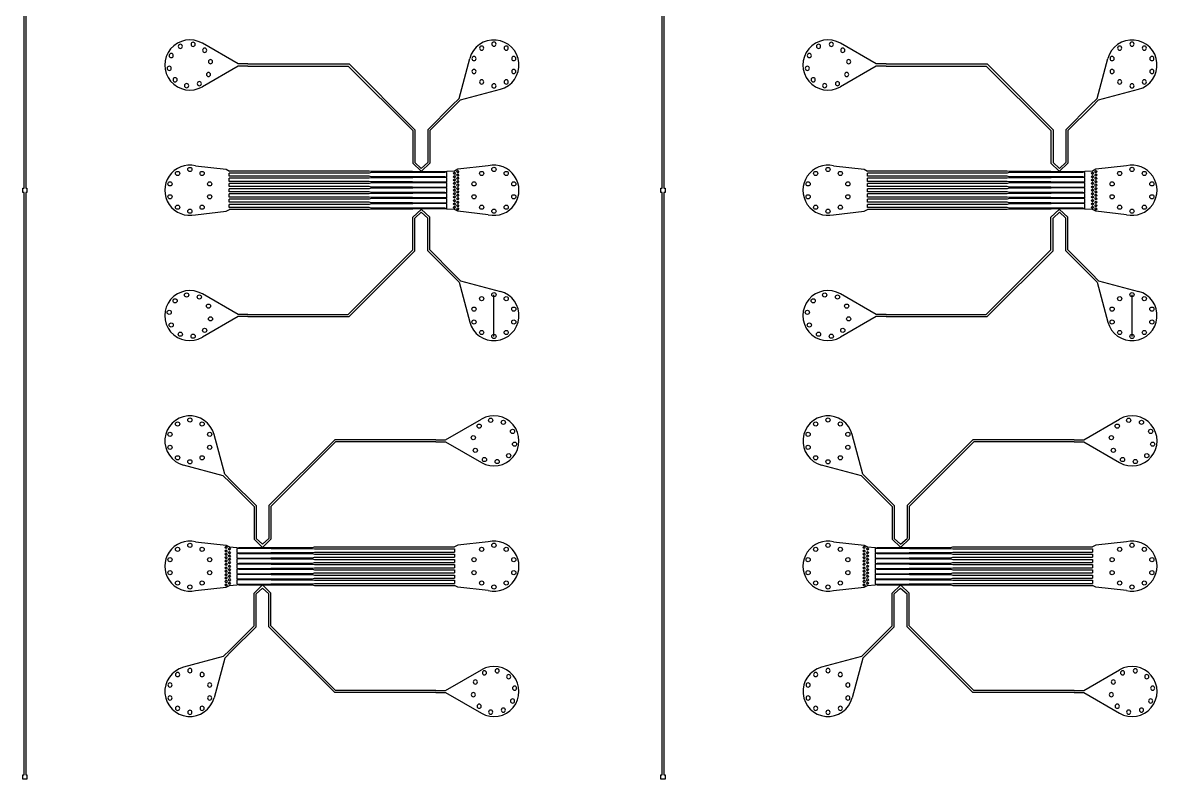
# Model space of a CAD drawing. Header units: inches. Extents: x -22921 to 23021, y -14100 to 14100.
# Drawn here: x -22921 to 4410, y -14100 to 4010 of the extents above; entities that cross this region are included whole.
import ezdxf

# ---------------------------------------------------------------- set-up
doc = ezdxf.new("R2010")
doc.units = ezdxf.units.IN
doc.header["$MEASUREMENT"] = 0

# ---------------------------------------------------------------- blocks, each defined once
blk = doc.blocks.new('*U139')
blk.add_circle((0, 0), 50)
blk = doc.blocks.new('*U140')
at = {"color": 0, "linetype": 'ByBlock', "lineweight": -2, "transparency": 16777216}
for p, rotation in [((-293, 8406), 35.99999999999999), ((295, 8406), 324), ((-475, 8156), 72), ((477, 8156), 288), ((-475, 7846), 108), ((-293, 7596), 144), ((295, 7596), 216), ((477, 7846), 252.0000000000001), ((1, 7501), 180)]:
    blk.add_blockref('*U139', p, dxfattribs=dict(at, rotation=rotation))
blk.add_blockref('*U139', (1, 8501), dxfattribs=at)
blk = doc.blocks.new('*U141')
blk.add_circle((0, 0), 50)
blk = doc.blocks.new('*U142')
at = {"color": 0, "linetype": 'ByBlock', "lineweight": -2, "transparency": 16777216}
for p, rotation in [((-293, 8406), 35.99999999999999), ((295, 8406), 324), ((-475, 8156), 72), ((477, 8156), 288), ((-475, 7846), 108), ((-293, 7596), 144), ((295, 7596), 216), ((477, 7846), 252.0000000000001), ((1, 7501), 180)]:
    blk.add_blockref('*U141', p, dxfattribs=dict(at, rotation=rotation))
blk.add_blockref('*U141', (1, 8501), dxfattribs=at)
blk = doc.blocks.new('*U143')
blk.add_circle((0, 0), 50)
blk = doc.blocks.new('*U144')
at = {"color": 0, "linetype": 'ByBlock', "lineweight": -2, "transparency": 16777216}
for p, rotation in [((-293, -32), 35.99999999999999), ((295, -32), 324), ((-475, -282), 72), ((477, -282), 288), ((-475, -591), 108), ((477, -591), 252), ((-293, -841), 144), ((295, -841), 216), ((1, -937), 180)]:
    blk.add_blockref('*U143', p, dxfattribs=dict(at, rotation=rotation))
blk.add_blockref('*U143', (1, 63), dxfattribs=at)
blk = doc.blocks.new('*U145')
blk.add_circle((0, 0), 50)
blk = doc.blocks.new('*U146')
at = {"color": 0, "linetype": 'ByBlock', "lineweight": -2, "transparency": 16777216}
for p, rotation in [((-293, -32), 35.99999999999999), ((295, -32), 324), ((-475, -282), 72), ((477, -282), 288), ((-475, -591), 108), ((477, -591), 252), ((-293, -841), 144), ((295, -841), 216), ((1, -937), 180)]:
    blk.add_blockref('*U145', p, dxfattribs=dict(at, rotation=rotation))
blk.add_blockref('*U145', (1, 63), dxfattribs=at)
blk = doc.blocks.new('*U149')
blk.add_circle((0, 0), 50)
blk = doc.blocks.new('*U150')
at = {"color": 0, "linetype": 'ByBlock', "lineweight": -2, "transparency": 16777216}
for p, rotation in [((-293, 8406), 35.99999999999999), ((295, 8406), 324), ((-475, 8156), 72), ((477, 8156), 288), ((-475, 7846), 108), ((-293, 7596), 144), ((295, 7596), 216), ((477, 7846), 252.0000000000001), ((1, 7501), 180)]:
    blk.add_blockref('*U149', p, dxfattribs=dict(at, rotation=rotation))
blk.add_blockref('*U149', (1, 8501), dxfattribs=at)
blk = doc.blocks.new('*U147')
blk.add_circle((0, 0), 50)
blk = doc.blocks.new('*U148')
at = {"color": 0, "linetype": 'ByBlock', "lineweight": -2, "transparency": 16777216}
for p, rotation in [((-293, 8406), 35.99999999999999), ((295, 8406), 324), ((-475, 8156), 72), ((477, 8156), 288), ((-475, 7846), 108), ((-293, 7596), 144), ((295, 7596), 216), ((477, 7846), 252.0000000000001), ((1, 7501), 180)]:
    blk.add_blockref('*U147', p, dxfattribs=dict(at, rotation=rotation))
blk.add_blockref('*U147', (1, 8501), dxfattribs=at)
blk = doc.blocks.new('*U159')
blk.add_circle((0, 0), 50)
blk = doc.blocks.new('*U160')
at = {"color": 0, "linetype": 'ByBlock', "lineweight": -2, "transparency": 16777216}
for p, rotation in [((-293, 8406), 35.99999999999999), ((295, 8406), 324), ((-475, 8156), 72), ((477, 8156), 288), ((-475, 7846), 108), ((-293, 7596), 144), ((295, 7596), 216), ((477, 7846), 252.0000000000001), ((1, 7501), 180)]:
    blk.add_blockref('*U159', p, dxfattribs=dict(at, rotation=rotation))
blk.add_blockref('*U159', (1, 8501), dxfattribs=at)
blk = doc.blocks.new('*U161')
blk.add_circle((0, 0), 50)
blk = doc.blocks.new('*U162')
at = {"color": 0, "linetype": 'ByBlock', "lineweight": -2, "transparency": 16777216}
for p, rotation in [((-293, 8406), 35.99999999999999), ((295, 8406), 324), ((-475, 8156), 72), ((477, 8156), 288), ((-475, 7846), 108), ((-293, 7596), 144), ((295, 7596), 216), ((477, 7846), 252.0000000000001), ((1, 7501), 180)]:
    blk.add_blockref('*U161', p, dxfattribs=dict(at, rotation=rotation))
blk.add_blockref('*U161', (1, 8501), dxfattribs=at)
blk = doc.blocks.new('*U151')
blk.add_circle((0, 0), 50)
blk = doc.blocks.new('*U152')
at = {"color": 0, "linetype": 'ByBlock', "lineweight": -2, "transparency": 16777216}
for p, rotation in [((-293, -32), 35.99999999999999), ((295, -32), 324), ((-475, -282), 72), ((477, -282), 288), ((-475, -591), 108), ((477, -591), 252), ((-293, -841), 144), ((295, -841), 216), ((1, -937), 180)]:
    blk.add_blockref('*U151', p, dxfattribs=dict(at, rotation=rotation))
blk.add_blockref('*U151', (1, 63), dxfattribs=at)
blk = doc.blocks.new('*U153')
blk.add_circle((0, 0), 50)
blk = doc.blocks.new('*U154')
at = {"color": 0, "linetype": 'ByBlock', "lineweight": -2, "transparency": 16777216}
for p, rotation in [((-293, -32), 35.99999999999999), ((295, -32), 324), ((-475, -282), 72), ((477, -282), 288), ((-475, -591), 108), ((477, -591), 252), ((-293, -841), 144), ((295, -841), 216), ((1, -937), 180)]:
    blk.add_blockref('*U153', p, dxfattribs=dict(at, rotation=rotation))
blk.add_blockref('*U153', (1, 63), dxfattribs=at)
blk = doc.blocks.new('*U157')
blk.add_circle((0, 0), 50)
blk = doc.blocks.new('*U158')
at = {"color": 0, "linetype": 'ByBlock', "lineweight": -2, "transparency": 16777216}
for p, rotation in [((-293, 8406), 35.99999999999999), ((295, 8406), 324), ((-475, 8156), 72), ((477, 8156), 288), ((-475, 7846), 108), ((-293, 7596), 144), ((295, 7596), 216), ((477, 7846), 252.0000000000001), ((1, 7501), 180)]:
    blk.add_blockref('*U157', p, dxfattribs=dict(at, rotation=rotation))
blk.add_blockref('*U157', (1, 8501), dxfattribs=at)
blk = doc.blocks.new('*U155')
blk.add_circle((0, 0), 50)
blk = doc.blocks.new('*U156')
at = {"color": 0, "linetype": 'ByBlock', "lineweight": -2, "transparency": 16777216}
for p, rotation in [((-293, 8406), 35.99999999999999), ((295, 8406), 324), ((-475, 8156), 72), ((477, 8156), 288), ((-475, 7846), 108), ((-293, 7596), 144), ((295, 7596), 216), ((477, 7846), 252.0000000000001), ((1, 7501), 180)]:
    blk.add_blockref('*U155', p, dxfattribs=dict(at, rotation=rotation))
blk.add_blockref('*U155', (1, 8501), dxfattribs=at)
blk = doc.blocks.new('*U183')
blk.add_circle((0, 0), 50)
blk = doc.blocks.new('*U184')
at = {"color": 0, "linetype": 'ByBlock', "lineweight": -2, "transparency": 16777216}
for p, rotation in [((-293, 8406), 35.99999999999999), ((295, 8406), 324), ((-475, 8156), 72), ((477, 8156), 288), ((-475, 7846), 108), ((-293, 7596), 144), ((295, 7596), 216), ((477, 7846), 252.0000000000001), ((1, 7501), 180)]:
    blk.add_blockref('*U183', p, dxfattribs=dict(at, rotation=rotation))
blk.add_blockref('*U183', (1, 8501), dxfattribs=at)
blk = doc.blocks.new('*U185')
blk.add_circle((0, 0), 50)
blk = doc.blocks.new('*U186')
at = {"color": 0, "linetype": 'ByBlock', "lineweight": -2, "transparency": 16777216}
for p, rotation in [((-293, 8406), 35.99999999999999), ((295, 8406), 324), ((-475, 8156), 72), ((477, 8156), 288), ((-475, 7846), 108), ((-293, 7596), 144), ((295, 7596), 216), ((477, 7846), 252.0000000000001), ((1, 7501), 180)]:
    blk.add_blockref('*U185', p, dxfattribs=dict(at, rotation=rotation))
blk.add_blockref('*U185', (1, 8501), dxfattribs=at)
blk = doc.blocks.new('*U175')
blk.add_circle((0, 0), 50)
blk = doc.blocks.new('*U176')
at = {"color": 0, "linetype": 'ByBlock', "lineweight": -2, "transparency": 16777216}
for p, rotation in [((-293, -32), 35.99999999999999), ((295, -32), 324), ((-475, -282), 72), ((477, -282), 288), ((-475, -591), 108), ((477, -591), 252), ((-293, -841), 144), ((295, -841), 216), ((1, -937), 180)]:
    blk.add_blockref('*U175', p, dxfattribs=dict(at, rotation=rotation))
blk.add_blockref('*U175', (1, 63), dxfattribs=at)
blk = doc.blocks.new('*U177')
blk.add_circle((0, 0), 50)
blk = doc.blocks.new('*U178')
at = {"color": 0, "linetype": 'ByBlock', "lineweight": -2, "transparency": 16777216}
for p, rotation in [((-293, -32), 35.99999999999999), ((295, -32), 324), ((-475, -282), 72), ((477, -282), 288), ((-475, -591), 108), ((477, -591), 252), ((-293, -841), 144), ((295, -841), 216), ((1, -937), 180)]:
    blk.add_blockref('*U177', p, dxfattribs=dict(at, rotation=rotation))
blk.add_blockref('*U177', (1, 63), dxfattribs=at)
blk = doc.blocks.new('*U181')
blk.add_circle((0, 0), 50)
blk = doc.blocks.new('*U182')
at = {"color": 0, "linetype": 'ByBlock', "lineweight": -2, "transparency": 16777216}
for p, rotation in [((-293, 8406), 35.99999999999999), ((295, 8406), 324), ((-475, 8156), 72), ((477, 8156), 288), ((-475, 7846), 108), ((-293, 7596), 144), ((295, 7596), 216), ((477, 7846), 252.0000000000001), ((1, 7501), 180)]:
    blk.add_blockref('*U181', p, dxfattribs=dict(at, rotation=rotation))
blk.add_blockref('*U181', (1, 8501), dxfattribs=at)
blk = doc.blocks.new('*U179')
blk.add_circle((0, 0), 50)
blk = doc.blocks.new('*U180')
at = {"color": 0, "linetype": 'ByBlock', "lineweight": -2, "transparency": 16777216}
for p, rotation in [((-293, 8406), 35.99999999999999), ((295, 8406), 324), ((-475, 8156), 72), ((477, 8156), 288), ((-475, 7846), 108), ((-293, 7596), 144), ((295, 7596), 216), ((477, 7846), 252.0000000000001), ((1, 7501), 180)]:
    blk.add_blockref('*U179', p, dxfattribs=dict(at, rotation=rotation))
blk.add_blockref('*U179', (1, 8501), dxfattribs=at)
blk = doc.blocks.new('*U207')
blk.add_circle((0, 0), 50)
blk = doc.blocks.new('*U208')
at = {"color": 0, "linetype": 'ByBlock', "lineweight": -2, "transparency": 16777216}
for p, rotation in [((-293, 8406), 35.99999999999999), ((295, 8406), 324), ((-475, 8156), 72), ((477, 8156), 288), ((-475, 7846), 108), ((-293, 7596), 144), ((295, 7596), 216), ((477, 7846), 252.0000000000001), ((1, 7501), 180)]:
    blk.add_blockref('*U207', p, dxfattribs=dict(at, rotation=rotation))
blk.add_blockref('*U207', (1, 8501), dxfattribs=at)
blk = doc.blocks.new('*U209')
blk.add_circle((0, 0), 50)
blk = doc.blocks.new('*U210')
at = {"color": 0, "linetype": 'ByBlock', "lineweight": -2, "transparency": 16777216}
for p, rotation in [((-293, 8406), 35.99999999999999), ((295, 8406), 324), ((-475, 8156), 72), ((477, 8156), 288), ((-475, 7846), 108), ((-293, 7596), 144), ((295, 7596), 216), ((477, 7846), 252.0000000000001), ((1, 7501), 180)]:
    blk.add_blockref('*U209', p, dxfattribs=dict(at, rotation=rotation))
blk.add_blockref('*U209', (1, 8501), dxfattribs=at)
blk = doc.blocks.new('*U195')
blk.add_circle((0, 0), 50)
blk = doc.blocks.new('*U196')
at = {"color": 0, "linetype": 'ByBlock', "lineweight": -2, "transparency": 16777216}
for p, rotation in [((-293, -32), 35.99999999999999), ((295, -32), 324), ((-475, -282), 72), ((477, -282), 288), ((-475, -591), 108), ((477, -591), 252), ((-293, -841), 144), ((295, -841), 216), ((1, -937), 180)]:
    blk.add_blockref('*U195', p, dxfattribs=dict(at, rotation=rotation))
blk.add_blockref('*U195', (1, 63), dxfattribs=at)
blk = doc.blocks.new('*U197')
blk.add_circle((0, 0), 50)
blk = doc.blocks.new('*U198')
at = {"color": 0, "linetype": 'ByBlock', "lineweight": -2, "transparency": 16777216}
for p, rotation in [((-293, -32), 35.99999999999999), ((295, -32), 324), ((-475, -282), 72), ((477, -282), 288), ((-475, -591), 108), ((477, -591), 252), ((-293, -841), 144), ((295, -841), 216), ((1, -937), 180)]:
    blk.add_blockref('*U197', p, dxfattribs=dict(at, rotation=rotation))
blk.add_blockref('*U197', (1, 63), dxfattribs=at)
blk = doc.blocks.new('*U201')
blk.add_circle((0, 0), 50)
blk = doc.blocks.new('*U202')
at = {"color": 0, "linetype": 'ByBlock', "lineweight": -2, "transparency": 16777216}
for p, rotation in [((-293, 8406), 35.99999999999999), ((295, 8406), 324), ((-475, 8156), 72), ((477, 8156), 288), ((-475, 7846), 108), ((-293, 7596), 144), ((295, 7596), 216), ((477, 7846), 252.0000000000001), ((1, 7501), 180)]:
    blk.add_blockref('*U201', p, dxfattribs=dict(at, rotation=rotation))
blk.add_blockref('*U201', (1, 8501), dxfattribs=at)
blk = doc.blocks.new('*U199')
blk.add_circle((0, 0), 50)
blk = doc.blocks.new('*U200')
at = {"color": 0, "linetype": 'ByBlock', "lineweight": -2, "transparency": 16777216}
for p, rotation in [((-293, 8406), 35.99999999999999), ((295, 8406), 324), ((-475, 8156), 72), ((477, 8156), 288), ((-475, 7846), 108), ((-293, 7596), 144), ((295, 7596), 216), ((477, 7846), 252.0000000000001), ((1, 7501), 180)]:
    blk.add_blockref('*U199', p, dxfattribs=dict(at, rotation=rotation))
blk.add_blockref('*U199', (1, 8501), dxfattribs=at)

msp = doc.modelspace()

# ---------------------------------------------------------------- linework, layer by layer
for p, q in [((-17764, 3025), (-18621, 3520)), ((-2484, 3025), (-3340, 3520)), ((-17532, 3025), (-17764, 3025)), ((-17532, 3025), (-15108, 3025)), ((-15108, 3025), (-13533, 1449)), ((-12476, 2200), (-12220, 3155)), ((-2251, 3025), (-2484, 3025)), ((-2251, 3025), (172, 3025)), ((172, 3025), (1748, 1449)), ((2805, 2200), (3061, 3155)), ((-17764, 2975), (-18621, 2480)), ((-17532, 2975), (-17764, 2975)), ((-17532, 2975), (-15129, 2975)), ((-15129, 2975), (-13583, 1429)), ((-2484, 2975), (-3340, 2480)), ((-2251, 2975), (-2484, 2975)), ((-2251, 2975), (151, 2975)), ((151, 2975), (1698, 1429)), ((-12640, 2035), (-12476, 2200)), ((-12440, 2164), (-11485, 2420)), ((2640, 2035), (2805, 2200)), ((2840, 2164), (3796, 2420)), ((-12640, 2035), (-13226, 1449)), ((-12605, 2000), (-13176, 1429)), ((-12605, 2000), (-12440, 2164)), ((2640, 2035), (2054, 1449)), ((2676, 2000), (2104, 1429)), ((2676, 2000), (2840, 2164)), ((-13583, 1429), (-13583, 721)), ((-13533, 1449), (-13533, 691)), ((-13226, 1449), (-13226, 721)), ((-13176, 1429), (-13176, 691)), ((1698, 1429), (1698, 721)), ((1748, 1449), (1748, 691)), ((2054, 1449), (2054, 721)), ((2104, 1429), (2104, 691)), ((-18787, 585), (-18055, 502)), ((-13583, 721), (-13583, 646)), ((-13384, 457), (-13583, 646)), ((-13533, 691), (-13533, 666)), ((-13379, 523), (-13533, 666)), ((-13226, 666), (-13379, 523)), ((-13176, 646), (-13374, 457)), ((-13226, 721), (-13226, 666)), ((-13176, 721), (-13176, 646)), ((-11774, 585), (-12506, 502)), ((-3506, 585), (-2775, 502)), ((1698, 721), (1698, 646)), ((1896, 457), (1698, 646)), ((1748, 691), (1748, 666)), ((1901, 523), (1748, 666)), ((2054, 666), (1901, 523)), ((2104, 646), (1906, 457)), ((2054, 721), (2054, 666)), ((2104, 721), (2104, 646)), ((3506, 585), (2775, 502)), ((-18055, 502), (-17974, 461)), ((-14626, 462), (-17976, 462)), ((-14626, 412), (-17976, 412)), ((-17976, 337), (-17976, 412)), ((-14626, 337), (-17976, 337)), ((-14626, 287), (-17976, 287)), ((-17976, 212), (-17976, 287)), ((-14579, 450), (-14626, 462)), ((-14579, 425), (-14626, 412)), ((-14579, 325), (-14626, 337)), ((-14579, 300), (-14626, 287)), ((-13589, 450), (-14579, 450)), ((-13589, 425), (-14579, 425)), ((-13589, 325), (-14579, 325)), ((-13589, 300), (-14579, 300)), ((-13579, 445), (-13589, 450)), ((-13579, 430), (-13589, 425)), ((-13579, 320), (-13589, 325)), ((-13579, 305), (-13589, 300)), ((-13384, 445), (-13579, 445)), ((-12815, 430), (-13579, 430)), ((-12815, 320), (-13579, 320)), ((-12815, 305), (-13579, 305)), ((-13384, 457), (-13384, 445)), ((-13374, 457), (-13374, 445)), ((-12815, 445), (-13374, 445)), ((-12815, 442), (-12815, 445)), ((-12815, 442), (-12815, 445)), ((-12795, 442), (-12815, 442)), ((-12795, 432), (-12815, 432)), ((-12815, 432), (-12815, 430)), ((-12815, 432), (-12815, 430)), ((-12815, 317), (-12815, 320)), ((-12815, 317), (-12815, 320)), ((-12795, 317), (-12815, 317)), ((-12795, 307), (-12815, 307)), ((-12815, 307), (-12815, 305)), ((-12815, 307), (-12815, 305)), ((-12795, 442), (-12810, 442)), ((-12795, 432), (-12810, 432)), ((-12795, 317), (-12810, 317)), ((-12795, 307), (-12810, 307)), ((-12767, 450), (-12795, 442)), ((-12767, 425), (-12795, 432)), ((-12767, 325), (-12795, 317)), ((-12767, 300), (-12795, 307)), ((-12587, 461), (-12767, 450)), ((-12767, 325), (-12767, 425)), ((-12767, 200), (-12767, 300)), ((-12506, 502), (-12587, 461)), ((-2775, 502), (-2693, 461)), ((654, 462), (-2696, 462)), ((654, 412), (-2696, 412)), ((-2696, 337), (-2696, 412)), ((654, 337), (-2696, 337)), ((654, 287), (-2696, 287)), ((-2696, 212), (-2696, 287)), ((701, 450), (654, 462)), ((701, 425), (654, 412)), ((701, 325), (654, 337)), ((701, 300), (654, 287)), ((1692, 450), (701, 450)), ((1692, 425), (701, 425)), ((1692, 325), (701, 325)), ((1692, 300), (701, 300)), ((1701, 445), (1692, 450)), ((1701, 430), (1692, 425)), ((1701, 320), (1692, 325)), ((1701, 305), (1692, 300)), ((1896, 445), (1701, 445)), ((2466, 430), (1701, 430)), ((2466, 320), (1701, 320)), ((2466, 305), (1701, 305)), ((1896, 457), (1896, 445)), ((1906, 457), (1906, 445)), ((2466, 445), (1906, 445)), ((2466, 442), (2466, 445)), ((2466, 442), (2466, 445)), ((2486, 442), (2466, 442)), ((2486, 432), (2466, 432)), ((2466, 432), (2466, 430)), ((2466, 432), (2466, 430)), ((2466, 317), (2466, 320)), ((2466, 317), (2466, 320)), ((2486, 317), (2466, 317)), ((2486, 307), (2466, 307)), ((2466, 307), (2466, 305)), ((2466, 307), (2466, 305)), ((2486, 442), (2471, 442)), ((2486, 432), (2471, 432)), ((2486, 317), (2471, 317)), ((2486, 307), (2471, 307)), ((2514, 450), (2486, 442)), ((2514, 425), (2486, 432)), ((2514, 325), (2486, 317)), ((2514, 300), (2486, 307)), ((2693, 461), (2514, 450)), ((2514, 325), (2514, 425)), ((2514, 200), (2514, 300)), ((2775, 502), (2693, 461)), ((-14626, 212), (-17976, 212)), ((-14626, 162), (-17976, 162)), ((-17976, 87), (-17976, 162)), ((-14626, 87), (-17976, 87)), ((-14626, 37), (-17976, 37)), ((-17976, -38), (-17976, 37)), ((-14579, 200), (-14626, 212)), ((-14579, 175), (-14626, 162)), ((-14579, 75), (-14626, 87)), ((-14579, 50), (-14626, 37)), ((-13589, 200), (-14579, 200)), ((-13589, 175), (-14579, 175)), ((-13589, 75), (-14579, 75)), ((-13589, 50), (-14579, 50)), ((-13579, 195), (-13589, 200)), ((-13579, 180), (-13589, 175)), ((-13579, 70), (-13589, 75)), ((-13579, 55), (-13589, 50)), ((-12815, 195), (-13579, 195)), ((-12815, 180), (-13579, 180)), ((-12815, 70), (-13579, 70)), ((-12815, 55), (-13579, 55)), ((-12815, 192), (-12815, 195)), ((-12815, 192), (-12815, 195)), ((-12795, 192), (-12815, 192)), ((-12795, 182), (-12815, 182)), ((-12815, 182), (-12815, 180)), ((-12815, 182), (-12815, 180)), ((-12815, 67), (-12815, 70)), ((-12815, 67), (-12815, 70)), ((-12795, 67), (-12815, 67)), ((-12795, 57), (-12815, 57)), ((-12815, 57), (-12815, 55)), ((-12815, 57), (-12815, 55)), ((-12795, 192), (-12810, 192)), ((-12795, 182), (-12810, 182)), ((-12795, 67), (-12810, 67)), ((-12795, 57), (-12810, 57)), ((-12767, 200), (-12795, 192)), ((-12767, 175), (-12795, 182)), ((-12767, 75), (-12795, 67)), ((-12767, 50), (-12795, 57)), ((-12767, 75), (-12767, 175)), ((-12767, -50), (-12767, 50)), ((654, 212), (-2696, 212)), ((654, 162), (-2696, 162)), ((-2696, 87), (-2696, 162)), ((654, 87), (-2696, 87)), ((654, 37), (-2696, 37)), ((-2696, -38), (-2696, 37)), ((701, 200), (654, 212)), ((701, 175), (654, 162)), ((701, 75), (654, 87)), ((701, 50), (654, 37)), ((1692, 200), (701, 200)), ((1692, 175), (701, 175)), ((1692, 75), (701, 75)), ((1692, 50), (701, 50)), ((1701, 195), (1692, 200)), ((1701, 180), (1692, 175)), ((1701, 70), (1692, 75)), ((1701, 55), (1692, 50)), ((2466, 195), (1701, 195)), ((2466, 180), (1701, 180)), ((2466, 70), (1701, 70)), ((2466, 55), (1701, 55)), ((2466, 192), (2466, 195)), ((2466, 192), (2466, 195)), ((2486, 192), (2466, 192)), ((2486, 182), (2466, 182)), ((2466, 182), (2466, 180)), ((2466, 182), (2466, 180)), ((2466, 67), (2466, 70)), ((2466, 67), (2466, 70)), ((2486, 67), (2466, 67)), ((2486, 57), (2466, 57)), ((2466, 57), (2466, 55)), ((2466, 57), (2466, 55)), ((2486, 192), (2471, 192)), ((2486, 182), (2471, 182)), ((2486, 67), (2471, 67)), ((2486, 57), (2471, 57)), ((2514, 200), (2486, 192)), ((2514, 175), (2486, 182)), ((2514, 75), (2486, 67)), ((2514, 50), (2486, 57)), ((2514, 75), (2514, 175)), ((2514, -50), (2514, 50)), ((-14626, -38), (-17976, -38)), ((-14626, -88), (-17976, -88)), ((-17976, -163), (-17976, -88)), ((-14626, -163), (-17976, -163)), ((-14626, -213), (-17976, -213)), ((-17976, -288), (-17976, -213)), ((-14579, -50), (-14626, -38)), ((-14579, -75), (-14626, -88)), ((-14579, -175), (-14626, -163)), ((-14579, -200), (-14626, -213)), ((-13589, -50), (-14579, -50)), ((-13589, -75), (-14579, -75)), ((-13589, -175), (-14579, -175)), ((-13589, -200), (-14579, -200)), ((-13579, -55), (-13589, -50)), ((-13579, -70), (-13589, -75)), ((-13579, -180), (-13589, -175)), ((-13579, -195), (-13589, -200)), ((-12815, -55), (-13579, -55)), ((-12815, -70), (-13579, -70)), ((-12815, -180), (-13579, -180)), ((-12815, -195), (-13579, -195)), ((-12815, -58), (-12815, -55)), ((-12815, -58), (-12815, -55)), ((-12795, -58), (-12815, -58)), ((-12795, -68), (-12815, -68)), ((-12815, -68), (-12815, -70)), ((-12815, -68), (-12815, -70)), ((-12815, -183), (-12815, -180)), ((-12815, -183), (-12815, -180)), ((-12795, -183), (-12815, -183)), ((-12795, -193), (-12815, -193)), ((-12815, -193), (-12815, -195)), ((-12815, -193), (-12815, -195)), ((-12795, -58), (-12810, -58)), ((-12795, -68), (-12810, -68)), ((-12795, -183), (-12810, -183)), ((-12795, -193), (-12810, -193)), ((-12767, -50), (-12795, -58)), ((-12767, -75), (-12795, -68)), ((-12767, -175), (-12795, -183)), ((-12767, -200), (-12795, -193)), ((-12767, -175), (-12767, -75)), ((-12767, -300), (-12767, -200)), ((654, -38), (-2696, -38)), ((654, -88), (-2696, -88)), ((-2696, -163), (-2696, -88)), ((654, -163), (-2696, -163)), ((654, -213), (-2696, -213)), ((-2696, -288), (-2696, -213)), ((701, -50), (654, -38)), ((701, -75), (654, -88)), ((701, -175), (654, -163)), ((701, -200), (654, -213)), ((1692, -50), (701, -50)), ((1692, -75), (701, -75)), ((1692, -175), (701, -175)), ((1692, -200), (701, -200)), ((1701, -55), (1692, -50)), ((1701, -70), (1692, -75)), ((1701, -180), (1692, -175)), ((1701, -195), (1692, -200)), ((2466, -55), (1701, -55)), ((2466, -70), (1701, -70)), ((2466, -180), (1701, -180)), ((2466, -195), (1701, -195)), ((2466, -58), (2466, -55)), ((2466, -58), (2466, -55)), ((2486, -58), (2466, -58)), ((2486, -68), (2466, -68)), ((2466, -68), (2466, -70)), ((2466, -68), (2466, -70)), ((2466, -183), (2466, -180)), ((2466, -183), (2466, -180)), ((2486, -183), (2466, -183)), ((2486, -193), (2466, -193)), ((2466, -193), (2466, -195)), ((2466, -193), (2466, -195)), ((2486, -58), (2471, -58)), ((2486, -68), (2471, -68)), ((2486, -183), (2471, -183)), ((2486, -193), (2471, -193)), ((2514, -50), (2486, -58)), ((2514, -75), (2486, -68)), ((2514, -175), (2486, -183)), ((2514, -200), (2486, -193)), ((2514, -175), (2514, -75)), ((2514, -300), (2514, -200)), ((-18787, -585), (-18055, -502)), ((-18055, -502), (-17974, -461)), ((-14626, -288), (-17976, -288)), ((-14626, -338), (-17976, -338)), ((-17976, -413), (-17976, -338)), ((-14626, -413), (-17976, -413)), ((-14626, -463), (-17976, -463)), ((-14579, -300), (-14626, -288)), ((-14579, -325), (-14626, -338)), ((-14579, -425), (-14626, -413)), ((-14579, -450), (-14626, -463)), ((-13589, -300), (-14579, -300)), ((-13589, -325), (-14579, -325)), ((-13589, -425), (-14579, -425)), ((-13589, -450), (-14579, -450)), ((-13579, -305), (-13589, -300)), ((-13579, -320), (-13589, -325)), ((-13579, -430), (-13589, -425)), ((-13579, -445), (-13589, -450)), ((-13384, -458), (-13583, -646)), ((-12815, -305), (-13579, -305)), ((-12815, -320), (-13579, -320)), ((-12815, -430), (-13579, -430)), ((-13384, -445), (-13579, -445)), ((-13379, -523), (-13533, -666)), ((-13384, -448), (-13384, -445)), ((-13384, -458), (-13384, -448)), ((-13226, -666), (-13379, -523)), ((-12815, -445), (-13374, -445)), ((-13374, -448), (-13374, -445)), ((-13374, -458), (-13374, -448)), ((-13176, -646), (-13374, -458)), ((-12815, -308), (-12815, -305)), ((-12815, -308), (-12815, -305)), ((-12795, -308), (-12815, -308)), ((-12795, -318), (-12815, -318)), ((-12815, -318), (-12815, -320)), ((-12815, -318), (-12815, -320)), ((-12815, -433), (-12815, -430)), ((-12815, -433), (-12815, -430)), ((-12795, -433), (-12815, -433)), ((-12795, -443), (-12815, -443)), ((-12815, -443), (-12815, -445)), ((-12815, -443), (-12815, -445)), ((-12795, -308), (-12810, -308)), ((-12795, -318), (-12810, -318)), ((-12795, -433), (-12810, -433)), ((-12795, -443), (-12810, -443)), ((-12767, -300), (-12795, -308)), ((-12767, -325), (-12795, -318)), ((-12767, -425), (-12795, -433)), ((-12767, -450), (-12795, -443)), ((-12767, -425), (-12767, -325)), ((-12587, -461), (-12767, -450)), ((-12506, -502), (-12587, -461)), ((-11774, -585), (-12506, -502)), ((-3506, -585), (-2775, -502)), ((-2775, -502), (-2693, -461)), ((654, -288), (-2696, -288)), ((654, -338), (-2696, -338)), ((-2696, -413), (-2696, -338)), ((654, -413), (-2696, -413)), ((654, -463), (-2696, -463)), ((701, -300), (654, -288)), ((701, -325), (654, -338)), ((701, -425), (654, -413)), ((701, -450), (654, -463)), ((1692, -300), (701, -300)), ((1692, -325), (701, -325)), ((1692, -425), (701, -425)), ((1692, -450), (701, -450)), ((1701, -305), (1692, -300)), ((1701, -320), (1692, -325)), ((1701, -430), (1692, -425)), ((1701, -445), (1692, -450)), ((1896, -458), (1698, -646)), ((2466, -305), (1701, -305)), ((2466, -320), (1701, -320)), ((2466, -430), (1701, -430)), ((1896, -445), (1701, -445)), ((1901, -523), (1748, -666)), ((1896, -448), (1896, -445)), ((1896, -458), (1896, -448)), ((2054, -666), (1901, -523)), ((2466, -445), (1906, -445)), ((1906, -448), (1906, -445)), ((1906, -458), (1906, -448)), ((2104, -646), (1906, -458)), ((2466, -308), (2466, -305)), ((2466, -308), (2466, -305)), ((2486, -308), (2466, -308)), ((2486, -318), (2466, -318)), ((2466, -318), (2466, -320)), ((2466, -318), (2466, -320)), ((2466, -433), (2466, -430)), ((2466, -433), (2466, -430)), ((2486, -433), (2466, -433)), ((2486, -443), (2466, -443)), ((2466, -443), (2466, -445)), ((2466, -443), (2466, -445)), ((2486, -308), (2471, -308)), ((2486, -318), (2471, -318)), ((2486, -433), (2471, -433)), ((2486, -443), (2471, -443)), ((2514, -300), (2486, -308)), ((2514, -325), (2486, -318)), ((2514, -425), (2486, -433)), ((2514, -450), (2486, -443)), ((2514, -425), (2514, -325)), ((2693, -461), (2514, -450)), ((2775, -502), (2693, -461)), ((3506, -585), (2775, -502)), ((-13583, -721), (-13583, -646)), ((-13583, -1429), (-13583, -721)), ((-13533, -691), (-13533, -666)), ((-13533, -1449), (-13533, -691)), ((-13226, -721), (-13226, -666)), ((-13226, -1449), (-13226, -721)), ((-13176, -721), (-13176, -646)), ((-13176, -1429), (-13176, -691)), ((1698, -721), (1698, -646)), ((1698, -1429), (1698, -721)), ((1748, -691), (1748, -666)), ((1748, -1449), (1748, -691)), ((2054, -721), (2054, -666)), ((2054, -1449), (2054, -721)), ((2104, -721), (2104, -646)), ((2104, -1429), (2104, -691)), ((-15129, -2975), (-13583, -1429)), ((-15108, -3025), (-13533, -1449)), ((-12640, -2035), (-13226, -1449)), ((-12605, -2000), (-13176, -1429)), ((151, -2975), (1698, -1429)), ((172, -3025), (1748, -1449)), ((2640, -2035), (2054, -1449)), ((2676, -2000), (2104, -1429)), ((-12640, -2035), (-12476, -2200)), ((-12605, -2000), (-12440, -2164)), ((-12440, -2164), (-11485, -2420)), ((2640, -2035), (2805, -2200)), ((2676, -2000), (2840, -2164)), ((2840, -2164), (3796, -2420)), ((-12476, -2200), (-12220, -3155)), ((2805, -2200), (3061, -3155)), ((-17764, -2975), (-18621, -2480)), ((-11640, -3500), (-11640, -2500)), ((-11640, -3500), (-11640, -2500)), ((-2484, -2975), (-3340, -2480)), ((3640, -3500), (3640, -2500)), ((3640, -3500), (3640, -2500)), ((-17532, -2975), (-17764, -2975)), ((-17532, -2975), (-15129, -2975)), ((-2251, -2975), (-2484, -2975)), ((-2251, -2975), (151, -2975)), ((-17764, -3025), (-18621, -3520)), ((-17532, -3025), (-17764, -3025)), ((-17532, -3025), (-15108, -3025)), ((-2484, -3025), (-3340, -3520)), ((-2251, -3025), (-2484, -3025)), ((-2251, -3025), (172, -3025)), ((-12797, -5975), (-11940, -5480)), ((2484, -5975), (3340, -5480)), ((-18085, -6800), (-18341, -5845)), ((-15453, -5975), (-17028, -7551)), ((-13029, -5975), (-15453, -5975)), ((-13029, -5975), (-12797, -5975)), ((-2805, -6800), (-3061, -5845)), ((-172, -5975), (-1748, -7551)), ((2251, -5975), (-172, -5975)), ((2251, -5975), (2484, -5975)), ((-15432, -6025), (-16978, -7571)), ((-13029, -6025), (-15432, -6025)), ((-13029, -6025), (-12797, -6025)), ((-12797, -6025), (-11940, -6520)), ((-151, -6025), (-1698, -7571)), ((2251, -6025), (-151, -6025)), ((2251, -6025), (2484, -6025)), ((2484, -6025), (3340, -6520)), ((-18121, -6836), (-19076, -6580)), ((-17921, -6965), (-18085, -6800)), ((-2840, -6836), (-3796, -6580)), ((-2640, -6965), (-2805, -6800)), ((-17956, -7000), (-18121, -6836)), ((-17956, -7000), (-17385, -7571)), ((-17921, -6965), (-17335, -7551)), ((-2676, -7000), (-2840, -6836)), ((-2676, -7000), (-2104, -7571)), ((-2640, -6965), (-2054, -7551)), ((-17385, -7571), (-17385, -8309)), ((-17335, -7551), (-17335, -8279)), ((-17028, -7551), (-17028, -8309)), ((-16978, -7571), (-16978, -8279)), ((-2104, -7571), (-2104, -8309)), ((-2054, -7551), (-2054, -8279)), ((-1748, -7551), (-1748, -8309)), ((-1698, -7571), (-1698, -8279)), ((-18787, -8415), (-18055, -8498)), ((-17385, -8279), (-17385, -8354)), ((-17385, -8354), (-17187, -8542)), ((-17335, -8279), (-17335, -8334)), ((-17335, -8334), (-17182, -8477)), ((-17182, -8477), (-17028, -8334)), ((-17177, -8542), (-16978, -8354)), ((-17028, -8309), (-17028, -8334)), ((-16978, -8279), (-16978, -8354)), ((-11774, -8415), (-12506, -8498)), ((-3506, -8415), (-2775, -8498)), ((-2104, -8279), (-2104, -8354)), ((-2104, -8354), (-1906, -8542)), ((-2054, -8279), (-2054, -8334)), ((-2054, -8334), (-1901, -8477)), ((-1901, -8477), (-1748, -8334)), ((-1896, -8542), (-1698, -8354)), ((-1748, -8309), (-1748, -8334)), ((-1698, -8279), (-1698, -8354)), ((3506, -8415), (2775, -8498)), ((-18055, -8498), (-17974, -8539)), ((-17974, -8539), (-17794, -8550)), ((-17794, -8550), (-17766, -8557)), ((-17794, -8575), (-17766, -8567)), ((-17794, -8575), (-17794, -8675)), ((-17794, -8675), (-17766, -8682)), ((-17794, -8700), (-17766, -8692)), ((-17794, -8700), (-17794, -8800)), ((-17766, -8557), (-17751, -8557)), ((-17766, -8557), (-17746, -8557)), ((-17766, -8567), (-17751, -8567)), ((-17766, -8567), (-17746, -8567)), ((-17766, -8682), (-17751, -8682)), ((-17766, -8682), (-17746, -8682)), ((-17766, -8692), (-17751, -8692)), ((-17766, -8692), (-17746, -8692)), ((-17746, -8557), (-17746, -8555)), ((-17746, -8557), (-17746, -8555)), ((-17746, -8555), (-17187, -8555)), ((-17746, -8567), (-17746, -8570)), ((-17746, -8567), (-17746, -8570)), ((-17746, -8570), (-16982, -8570)), ((-17746, -8682), (-17746, -8680)), ((-17746, -8682), (-17746, -8680)), ((-17746, -8680), (-16982, -8680)), ((-17746, -8692), (-17746, -8695)), ((-17746, -8692), (-17746, -8695)), ((-17746, -8695), (-16982, -8695)), ((-17187, -8542), (-17187, -8552)), ((-17187, -8552), (-17187, -8555)), ((-17177, -8542), (-17177, -8552)), ((-17177, -8552), (-17177, -8555)), ((-17177, -8555), (-16982, -8555)), ((-16982, -8555), (-16972, -8550)), ((-16982, -8570), (-16972, -8575)), ((-16982, -8680), (-16972, -8675)), ((-16982, -8695), (-16972, -8700)), ((-16972, -8550), (-15982, -8550)), ((-16972, -8575), (-15982, -8575)), ((-16972, -8675), (-15982, -8675)), ((-16972, -8700), (-15982, -8700)), ((-15982, -8550), (-15935, -8537)), ((-15982, -8575), (-15935, -8587)), ((-15982, -8675), (-15935, -8662)), ((-15982, -8700), (-15935, -8712)), ((-15935, -8537), (-12585, -8537)), ((-15935, -8587), (-12585, -8587)), ((-15935, -8662), (-12585, -8662)), ((-15935, -8712), (-12585, -8712)), ((-12506, -8498), (-12587, -8539)), ((-12585, -8587), (-12585, -8662)), ((-12585, -8712), (-12585, -8787)), ((-2775, -8498), (-2693, -8539)), ((-2693, -8539), (-2514, -8550)), ((-2514, -8550), (-2486, -8557)), ((-2514, -8575), (-2486, -8567)), ((-2514, -8575), (-2514, -8675)), ((-2514, -8675), (-2486, -8682)), ((-2514, -8700), (-2486, -8692)), ((-2514, -8700), (-2514, -8800)), ((-2486, -8557), (-2471, -8557)), ((-2486, -8557), (-2466, -8557)), ((-2486, -8567), (-2471, -8567)), ((-2486, -8567), (-2466, -8567)), ((-2486, -8682), (-2471, -8682)), ((-2486, -8682), (-2466, -8682)), ((-2486, -8692), (-2471, -8692)), ((-2486, -8692), (-2466, -8692)), ((-2466, -8557), (-2466, -8555)), ((-2466, -8557), (-2466, -8555)), ((-2466, -8555), (-1906, -8555)), ((-2466, -8567), (-2466, -8570)), ((-2466, -8567), (-2466, -8570)), ((-2466, -8570), (-1701, -8570)), ((-2466, -8682), (-2466, -8680)), ((-2466, -8682), (-2466, -8680)), ((-2466, -8680), (-1701, -8680)), ((-2466, -8692), (-2466, -8695)), ((-2466, -8692), (-2466, -8695)), ((-2466, -8695), (-1701, -8695)), ((-1906, -8542), (-1906, -8552)), ((-1906, -8552), (-1906, -8555)), ((-1896, -8542), (-1896, -8552)), ((-1896, -8552), (-1896, -8555)), ((-1896, -8555), (-1701, -8555)), ((-1701, -8555), (-1692, -8550)), ((-1701, -8570), (-1692, -8575)), ((-1701, -8680), (-1692, -8675)), ((-1701, -8695), (-1692, -8700)), ((-1692, -8550), (-701, -8550)), ((-1692, -8575), (-701, -8575)), ((-1692, -8675), (-701, -8675)), ((-1692, -8700), (-701, -8700)), ((-701, -8550), (-654, -8537)), ((-701, -8575), (-654, -8587)), ((-701, -8675), (-654, -8662)), ((-701, -8700), (-654, -8712)), ((-654, -8537), (2696, -8537)), ((-654, -8587), (2696, -8587)), ((-654, -8662), (2696, -8662)), ((-654, -8712), (2696, -8712)), ((2775, -8498), (2693, -8539)), ((2696, -8587), (2696, -8662)), ((2696, -8712), (2696, -8787)), ((-17794, -8800), (-17766, -8807)), ((-17794, -8825), (-17766, -8817)), ((-17794, -8825), (-17794, -8925)), ((-17794, -8925), (-17766, -8932)), ((-17794, -8950), (-17766, -8942)), ((-17794, -8950), (-17794, -9050)), ((-17766, -8807), (-17751, -8807)), ((-17766, -8807), (-17746, -8807)), ((-17766, -8817), (-17751, -8817)), ((-17766, -8817), (-17746, -8817)), ((-17766, -8932), (-17751, -8932)), ((-17766, -8932), (-17746, -8932)), ((-17766, -8942), (-17751, -8942)), ((-17766, -8942), (-17746, -8942)), ((-17746, -8807), (-17746, -8805)), ((-17746, -8807), (-17746, -8805)), ((-17746, -8805), (-16982, -8805)), ((-17746, -8817), (-17746, -8820)), ((-17746, -8817), (-17746, -8820)), ((-17746, -8820), (-16982, -8820)), ((-17746, -8932), (-17746, -8930)), ((-17746, -8932), (-17746, -8930)), ((-17746, -8930), (-16982, -8930)), ((-17746, -8942), (-17746, -8945)), ((-17746, -8942), (-17746, -8945)), ((-17746, -8945), (-16982, -8945)), ((-16982, -8805), (-16972, -8800)), ((-16982, -8820), (-16972, -8825)), ((-16982, -8930), (-16972, -8925)), ((-16982, -8945), (-16972, -8950)), ((-16972, -8800), (-15982, -8800)), ((-16972, -8825), (-15982, -8825)), ((-16972, -8925), (-15982, -8925)), ((-16972, -8950), (-15982, -8950)), ((-15982, -8800), (-15935, -8787)), ((-15982, -8825), (-15935, -8837)), ((-15982, -8925), (-15935, -8912)), ((-15982, -8950), (-15935, -8962)), ((-15935, -8787), (-12585, -8787)), ((-15935, -8837), (-12585, -8837)), ((-15935, -8912), (-12585, -8912)), ((-15935, -8962), (-12585, -8962)), ((-12585, -8837), (-12585, -8912)), ((-12585, -8962), (-12585, -9037)), ((-2514, -8800), (-2486, -8807)), ((-2514, -8825), (-2486, -8817)), ((-2514, -8825), (-2514, -8925)), ((-2514, -8925), (-2486, -8932)), ((-2514, -8950), (-2486, -8942)), ((-2514, -8950), (-2514, -9050)), ((-2486, -8807), (-2471, -8807)), ((-2486, -8807), (-2466, -8807)), ((-2486, -8817), (-2471, -8817)), ((-2486, -8817), (-2466, -8817)), ((-2486, -8932), (-2471, -8932)), ((-2486, -8932), (-2466, -8932)), ((-2486, -8942), (-2471, -8942)), ((-2486, -8942), (-2466, -8942)), ((-2466, -8807), (-2466, -8805)), ((-2466, -8807), (-2466, -8805)), ((-2466, -8805), (-1701, -8805)), ((-2466, -8817), (-2466, -8820)), ((-2466, -8817), (-2466, -8820)), ((-2466, -8820), (-1701, -8820)), ((-2466, -8932), (-2466, -8930)), ((-2466, -8932), (-2466, -8930)), ((-2466, -8930), (-1701, -8930)), ((-2466, -8942), (-2466, -8945)), ((-2466, -8942), (-2466, -8945)), ((-2466, -8945), (-1701, -8945)), ((-1701, -8805), (-1692, -8800)), ((-1701, -8820), (-1692, -8825)), ((-1701, -8930), (-1692, -8925)), ((-1701, -8945), (-1692, -8950)), ((-1692, -8800), (-701, -8800)), ((-1692, -8825), (-701, -8825)), ((-1692, -8925), (-701, -8925)), ((-1692, -8950), (-701, -8950)), ((-701, -8800), (-654, -8787)), ((-701, -8825), (-654, -8837)), ((-701, -8925), (-654, -8912)), ((-701, -8950), (-654, -8962)), ((-654, -8787), (2696, -8787)), ((-654, -8837), (2696, -8837)), ((-654, -8912), (2696, -8912)), ((-654, -8962), (2696, -8962)), ((2696, -8837), (2696, -8912)), ((2696, -8962), (2696, -9037)), ((-17794, -9050), (-17766, -9057)), ((-17794, -9075), (-17766, -9067)), ((-17794, -9075), (-17794, -9175)), ((-17794, -9175), (-17766, -9182)), ((-17794, -9200), (-17766, -9192)), ((-17794, -9200), (-17794, -9300)), ((-17766, -9057), (-17751, -9057)), ((-17766, -9057), (-17746, -9057)), ((-17766, -9067), (-17751, -9067)), ((-17766, -9067), (-17746, -9067)), ((-17766, -9182), (-17751, -9182)), ((-17766, -9182), (-17746, -9182)), ((-17766, -9192), (-17751, -9192)), ((-17766, -9192), (-17746, -9192)), ((-17746, -9057), (-17746, -9055)), ((-17746, -9057), (-17746, -9055)), ((-17746, -9055), (-16982, -9055)), ((-17746, -9067), (-17746, -9070)), ((-17746, -9067), (-17746, -9070)), ((-17746, -9070), (-16982, -9070)), ((-17746, -9182), (-17746, -9180)), ((-17746, -9182), (-17746, -9180)), ((-17746, -9180), (-16982, -9180)), ((-17746, -9192), (-17746, -9195)), ((-17746, -9192), (-17746, -9195)), ((-17746, -9195), (-16982, -9195)), ((-16982, -9055), (-16972, -9050)), ((-16982, -9070), (-16972, -9075)), ((-16982, -9180), (-16972, -9175)), ((-16982, -9195), (-16972, -9200)), ((-16972, -9050), (-15982, -9050)), ((-16972, -9075), (-15982, -9075)), ((-16972, -9175), (-15982, -9175)), ((-16972, -9200), (-15982, -9200)), ((-15982, -9050), (-15935, -9037)), ((-15982, -9075), (-15935, -9087)), ((-15982, -9175), (-15935, -9162)), ((-15982, -9200), (-15935, -9212)), ((-15982, -9300), (-15935, -9287)), ((-15935, -9037), (-12585, -9037)), ((-15935, -9087), (-12585, -9087)), ((-15935, -9162), (-12585, -9162)), ((-15935, -9212), (-12585, -9212)), ((-15935, -9287), (-12585, -9287)), ((-12585, -9087), (-12585, -9162)), ((-12585, -9212), (-12585, -9287)), ((-2514, -9050), (-2486, -9057)), ((-2514, -9075), (-2486, -9067)), ((-2514, -9075), (-2514, -9175)), ((-2514, -9175), (-2486, -9182)), ((-2514, -9200), (-2486, -9192)), ((-2514, -9200), (-2514, -9300)), ((-2486, -9057), (-2471, -9057)), ((-2486, -9057), (-2466, -9057)), ((-2486, -9067), (-2471, -9067)), ((-2486, -9067), (-2466, -9067)), ((-2486, -9182), (-2471, -9182)), ((-2486, -9182), (-2466, -9182)), ((-2486, -9192), (-2471, -9192)), ((-2486, -9192), (-2466, -9192)), ((-2466, -9057), (-2466, -9055)), ((-2466, -9057), (-2466, -9055)), ((-2466, -9055), (-1701, -9055)), ((-2466, -9067), (-2466, -9070)), ((-2466, -9067), (-2466, -9070)), ((-2466, -9070), (-1701, -9070)), ((-2466, -9182), (-2466, -9180)), ((-2466, -9182), (-2466, -9180)), ((-2466, -9180), (-1701, -9180)), ((-2466, -9192), (-2466, -9195)), ((-2466, -9192), (-2466, -9195)), ((-2466, -9195), (-1701, -9195)), ((-1701, -9055), (-1692, -9050)), ((-1701, -9070), (-1692, -9075)), ((-1701, -9180), (-1692, -9175)), ((-1701, -9195), (-1692, -9200)), ((-1692, -9050), (-701, -9050)), ((-1692, -9075), (-701, -9075)), ((-1692, -9175), (-701, -9175)), ((-1692, -9200), (-701, -9200)), ((-701, -9050), (-654, -9037)), ((-701, -9075), (-654, -9087)), ((-701, -9175), (-654, -9162)), ((-701, -9200), (-654, -9212)), ((-701, -9300), (-654, -9287)), ((-654, -9037), (2696, -9037)), ((-654, -9087), (2696, -9087)), ((-654, -9162), (2696, -9162)), ((-654, -9212), (2696, -9212)), ((-654, -9287), (2696, -9287)), ((2696, -9087), (2696, -9162)), ((2696, -9212), (2696, -9287)), ((-18787, -9585), (-18055, -9502)), ((-18055, -9502), (-17974, -9461)), ((-17974, -9461), (-17794, -9450)), ((-17794, -9300), (-17766, -9307)), ((-17794, -9325), (-17766, -9317)), ((-17794, -9325), (-17794, -9425)), ((-17794, -9425), (-17766, -9432)), ((-17794, -9450), (-17766, -9442)), ((-17766, -9307), (-17751, -9307)), ((-17766, -9307), (-17746, -9307)), ((-17766, -9317), (-17751, -9317)), ((-17766, -9317), (-17746, -9317)), ((-17766, -9432), (-17751, -9432)), ((-17766, -9432), (-17746, -9432)), ((-17766, -9442), (-17751, -9442)), ((-17766, -9442), (-17746, -9442)), ((-17746, -9307), (-17746, -9305)), ((-17746, -9307), (-17746, -9305)), ((-17746, -9305), (-16982, -9305)), ((-17746, -9317), (-17746, -9320)), ((-17746, -9317), (-17746, -9320)), ((-17746, -9320), (-16982, -9320)), ((-17746, -9432), (-17746, -9430)), ((-17746, -9432), (-17746, -9430)), ((-17746, -9430), (-16982, -9430)), ((-17746, -9442), (-17746, -9445)), ((-17746, -9442), (-17746, -9445)), ((-17746, -9445), (-17187, -9445)), ((-17385, -9646), (-17187, -9457)), ((-17335, -9666), (-17182, -9523)), ((-17187, -9457), (-17187, -9445)), ((-17182, -9523), (-17028, -9666)), ((-17177, -9445), (-16982, -9445)), ((-17177, -9457), (-17177, -9445)), ((-17177, -9457), (-16978, -9646)), ((-16982, -9305), (-16972, -9300)), ((-16982, -9320), (-16972, -9325)), ((-16982, -9430), (-16972, -9425)), ((-16982, -9445), (-16972, -9450)), ((-16972, -9300), (-15982, -9300)), ((-16972, -9325), (-15982, -9325)), ((-16972, -9425), (-15982, -9425)), ((-16972, -9450), (-15982, -9450)), ((-15982, -9325), (-15935, -9337)), ((-15982, -9425), (-15935, -9412)), ((-15982, -9450), (-15935, -9462)), ((-15935, -9337), (-12585, -9337)), ((-15935, -9412), (-12585, -9412)), ((-15935, -9462), (-12585, -9462)), ((-12506, -9502), (-12587, -9461)), ((-12585, -9337), (-12585, -9412)), ((-11774, -9585), (-12506, -9502)), ((-3506, -9585), (-2775, -9502)), ((-2775, -9502), (-2693, -9461)), ((-2693, -9461), (-2514, -9450)), ((-2514, -9300), (-2486, -9307)), ((-2514, -9325), (-2486, -9317)), ((-2514, -9325), (-2514, -9425)), ((-2514, -9425), (-2486, -9432)), ((-2514, -9450), (-2486, -9442)), ((-2486, -9307), (-2471, -9307)), ((-2486, -9307), (-2466, -9307)), ((-2486, -9317), (-2471, -9317)), ((-2486, -9317), (-2466, -9317)), ((-2486, -9432), (-2471, -9432)), ((-2486, -9432), (-2466, -9432)), ((-2486, -9442), (-2471, -9442)), ((-2486, -9442), (-2466, -9442)), ((-2466, -9307), (-2466, -9305)), ((-2466, -9307), (-2466, -9305)), ((-2466, -9305), (-1701, -9305)), ((-2466, -9317), (-2466, -9320)), ((-2466, -9317), (-2466, -9320)), ((-2466, -9320), (-1701, -9320)), ((-2466, -9432), (-2466, -9430)), ((-2466, -9432), (-2466, -9430)), ((-2466, -9430), (-1701, -9430)), ((-2466, -9442), (-2466, -9445)), ((-2466, -9442), (-2466, -9445)), ((-2466, -9445), (-1906, -9445)), ((-2104, -9646), (-1906, -9457)), ((-2054, -9666), (-1901, -9523)), ((-1906, -9457), (-1906, -9445)), ((-1901, -9523), (-1748, -9666)), ((-1896, -9445), (-1701, -9445)), ((-1896, -9457), (-1896, -9445)), ((-1896, -9457), (-1698, -9646)), ((-1701, -9305), (-1692, -9300)), ((-1701, -9320), (-1692, -9325)), ((-1701, -9430), (-1692, -9425)), ((-1701, -9445), (-1692, -9450)), ((-1692, -9300), (-701, -9300)), ((-1692, -9325), (-701, -9325)), ((-1692, -9425), (-701, -9425)), ((-1692, -9450), (-701, -9450)), ((-701, -9325), (-654, -9337)), ((-701, -9425), (-654, -9412)), ((-701, -9450), (-654, -9462)), ((-654, -9337), (2696, -9337)), ((-654, -9412), (2696, -9412)), ((-654, -9462), (2696, -9462)), ((2775, -9502), (2693, -9461)), ((2696, -9337), (2696, -9412)), ((3506, -9585), (2775, -9502)), ((-17385, -9721), (-17385, -9646)), ((-17385, -10429), (-17385, -9691)), ((-17335, -9721), (-17335, -9666)), ((-17335, -10449), (-17335, -9721)), ((-17028, -9691), (-17028, -9666)), ((-17028, -10449), (-17028, -9691)), ((-16978, -9721), (-16978, -9646)), ((-16978, -10429), (-16978, -9721)), ((-2104, -9721), (-2104, -9646)), ((-2104, -10429), (-2104, -9691)), ((-2054, -9721), (-2054, -9666)), ((-2054, -10449), (-2054, -9721)), ((-1748, -9691), (-1748, -9666)), ((-1748, -10449), (-1748, -9691)), ((-1698, -9721), (-1698, -9646)), ((-1698, -10429), (-1698, -9721)), ((-17956, -11000), (-17385, -10429)), ((-17921, -11035), (-17335, -10449)), ((-15453, -12025), (-17028, -10449)), ((-15432, -11975), (-16978, -10429)), ((-2676, -11000), (-2104, -10429)), ((-2640, -11035), (-2054, -10449)), ((-172, -12025), (-1748, -10449)), ((-151, -11975), (-1698, -10429)), ((-18121, -11164), (-19076, -11420)), ((-18085, -11200), (-18341, -12155)), ((-17956, -11000), (-18121, -11164)), ((-17921, -11035), (-18085, -11200)), ((-2840, -11164), (-3796, -11420)), ((-2805, -11200), (-3061, -12155)), ((-2676, -11000), (-2840, -11164)), ((-2640, -11035), (-2805, -11200)), ((-12797, -11975), (-11940, -11480)), ((2484, -11975), (3340, -11480)), ((-13029, -12025), (-15453, -12025)), ((-13029, -11975), (-15432, -11975)), ((-13029, -11975), (-12797, -11975)), ((-13029, -12025), (-12797, -12025)), ((-12797, -12025), (-11940, -12520)), ((2251, -12025), (-172, -12025)), ((2251, -11975), (-151, -11975)), ((2251, -11975), (2484, -11975)), ((2251, -12025), (2484, -12025)), ((2484, -12025), (3340, -12520))]:
    msp.add_line(p, q)
for points in [[(-22851, -50), (-22851, -14000), (-22821, -14000), (-22821, -14100), (-22921, -14100), (-22921, -14000), (-22891, -14000), (-22891, -50), (-22921, -50), (-22921, 50), (-22891, 50), (-22891, 14000), (-22921, 14000), (-22921, 14100), (-22821, 14100), (-22821, 14000), (-22851, 14000), (-22851, 50), (-22821, 50), (-22821, -50)], [(-7570, -50), (-7570, -14000), (-7540, -14000), (-7540, -14100), (-7640, -14100), (-7640, -14000), (-7610, -14000), (-7610, -50), (-7640, -50), (-7640, 50), (-7610, 50), (-7610, 14000), (-7640, 14000), (-7640, 14100), (-7540, 14100), (-7540, 14000), (-7570, 14000), (-7570, 50), (-7540, 50), (-7540, -50)], [(-12559, 408), (-12587, 380), (-12615, 408), (-12587, 436)], [(-12559, 326), (-12587, 298), (-12615, 326), (-12587, 355)], [(-12477, 449), (-12506, 421), (-12534, 449), (-12506, 477)], [(-12477, 449), (-12506, 421), (-12534, 449), (-12506, 477)], [(-12477, 367), (-12506, 339), (-12534, 367), (-12506, 395)], [(-12477, 286), (-12506, 257), (-12534, 286), (-12506, 314)], [(2722, 408), (2693, 380), (2665, 408), (2693, 436)], [(2722, 326), (2693, 298), (2665, 326), (2693, 355)], [(2803, 449), (2775, 421), (2747, 449), (2775, 477)], [(2803, 449), (2775, 421), (2747, 449), (2775, 477)], [(2803, 367), (2775, 339), (2747, 367), (2775, 395)], [(2803, 286), (2775, 257), (2747, 286), (2775, 314)], [(-12559, 245), (-12587, 217), (-12615, 245), (-12587, 273)], [(-12559, 163), (-12587, 135), (-12615, 163), (-12587, 191)], [(-12559, 82), (-12587, 53), (-12615, 82), (-12587, 110)], [(-12559, 0), (-12587, -28), (-12615, 0), (-12587, 28)], [(-12477, 204), (-12506, 176), (-12534, 204), (-12506, 232)], [(-12477, 122), (-12506, 94), (-12534, 122), (-12506, 151)], [(-12477, 41), (-12506, 13), (-12534, 41), (-12506, 69)], [(2722, 245), (2693, 217), (2665, 245), (2693, 273)], [(2722, 163), (2693, 135), (2665, 163), (2693, 191)], [(2722, 82), (2693, 53), (2665, 82), (2693, 110)], [(2722, 0), (2693, -28), (2665, 0), (2693, 28)], [(2803, 204), (2775, 176), (2747, 204), (2775, 232)], [(2803, 122), (2775, 94), (2747, 122), (2775, 151)], [(2803, 41), (2775, 13), (2747, 41), (2775, 69)], [(-12559, -82), (-12587, -110), (-12615, -82), (-12587, -53)], [(-12559, -163), (-12587, -191), (-12615, -163), (-12587, -135)], [(-12559, -245), (-12587, -273), (-12615, -245), (-12587, -217)], [(-12477, -41), (-12506, -69), (-12534, -41), (-12506, -13)], [(-12477, -122), (-12506, -151), (-12534, -122), (-12506, -94)], [(-12477, -204), (-12506, -232), (-12534, -204), (-12506, -176)], [(-12477, -286), (-12506, -314), (-12534, -286), (-12506, -257)], [(2722, -82), (2693, -110), (2665, -82), (2693, -53)], [(2722, -163), (2693, -191), (2665, -163), (2693, -135)], [(2722, -245), (2693, -273), (2665, -245), (2693, -217)], [(2803, -41), (2775, -69), (2747, -41), (2775, -13)], [(2803, -122), (2775, -151), (2747, -122), (2775, -94)], [(2803, -204), (2775, -232), (2747, -204), (2775, -176)], [(2803, -286), (2775, -314), (2747, -286), (2775, -257)], [(-12559, -326), (-12587, -355), (-12615, -326), (-12587, -298)], [(-12559, -408), (-12587, -436), (-12615, -408), (-12587, -380)], [(-12477, -367), (-12506, -395), (-12534, -367), (-12506, -339)], [(-12477, -449), (-12506, -477), (-12534, -449), (-12506, -421)], [(2722, -326), (2693, -355), (2665, -326), (2693, -298)], [(2722, -408), (2693, -436), (2665, -408), (2693, -380)], [(2803, -367), (2775, -395), (2747, -367), (2775, -339)], [(2803, -449), (2775, -477), (2747, -449), (2775, -421)], [(-18084, -8551), (-18055, -8523), (-18027, -8551), (-18055, -8579)], [(-18084, -8633), (-18055, -8605), (-18027, -8633), (-18055, -8661)], [(-18084, -8714), (-18055, -8686), (-18027, -8714), (-18055, -8743)], [(-18002, -8592), (-17974, -8564), (-17946, -8592), (-17974, -8620)], [(-18002, -8674), (-17974, -8645), (-17946, -8674), (-17974, -8702)], [(-18002, -8755), (-17974, -8727), (-17946, -8755), (-17974, -8783)], [(-2803, -8551), (-2775, -8523), (-2747, -8551), (-2775, -8579)], [(-2803, -8633), (-2775, -8605), (-2747, -8633), (-2775, -8661)], [(-2803, -8714), (-2775, -8686), (-2747, -8714), (-2775, -8743)], [(-2722, -8592), (-2693, -8564), (-2665, -8592), (-2693, -8620)], [(-2722, -8674), (-2693, -8645), (-2665, -8674), (-2693, -8702)], [(-2722, -8755), (-2693, -8727), (-2665, -8755), (-2693, -8783)], [(-18084, -8796), (-18055, -8768), (-18027, -8796), (-18055, -8824)], [(-18084, -8878), (-18055, -8849), (-18027, -8878), (-18055, -8906)], [(-18084, -8959), (-18055, -8931), (-18027, -8959), (-18055, -8987)], [(-18084, -9041), (-18055, -9013), (-18027, -9041), (-18055, -9069)], [(-18002, -8837), (-17974, -8809), (-17946, -8837), (-17974, -8865)], [(-18002, -8918), (-17974, -8890), (-17946, -8918), (-17974, -8947)], [(-18002, -9000), (-17974, -8972), (-17946, -9000), (-17974, -9028)], [(-2803, -8796), (-2775, -8768), (-2747, -8796), (-2775, -8824)], [(-2803, -8878), (-2775, -8849), (-2747, -8878), (-2775, -8906)], [(-2803, -8959), (-2775, -8931), (-2747, -8959), (-2775, -8987)], [(-2803, -9041), (-2775, -9013), (-2747, -9041), (-2775, -9069)], [(-2722, -8837), (-2693, -8809), (-2665, -8837), (-2693, -8865)], [(-2722, -8918), (-2693, -8890), (-2665, -8918), (-2693, -8947)], [(-2722, -9000), (-2693, -8972), (-2665, -9000), (-2693, -9028)], [(-18084, -9122), (-18055, -9094), (-18027, -9122), (-18055, -9151)], [(-18084, -9204), (-18055, -9176), (-18027, -9204), (-18055, -9232)], [(-18084, -9286), (-18055, -9257), (-18027, -9286), (-18055, -9314)], [(-18002, -9082), (-17974, -9053), (-17946, -9082), (-17974, -9110)], [(-18002, -9163), (-17974, -9135), (-17946, -9163), (-17974, -9191)], [(-18002, -9245), (-17974, -9217), (-17946, -9245), (-17974, -9273)], [(-2803, -9122), (-2775, -9094), (-2747, -9122), (-2775, -9151)], [(-2803, -9204), (-2775, -9176), (-2747, -9204), (-2775, -9232)], [(-2803, -9286), (-2775, -9257), (-2747, -9286), (-2775, -9314)], [(-2722, -9082), (-2693, -9053), (-2665, -9082), (-2693, -9110)], [(-2722, -9163), (-2693, -9135), (-2665, -9163), (-2693, -9191)], [(-2722, -9245), (-2693, -9217), (-2665, -9245), (-2693, -9273)], [(-18084, -9367), (-18055, -9339), (-18027, -9367), (-18055, -9395)], [(-18084, -9449), (-18055, -9421), (-18027, -9449), (-18055, -9477)], [(-18084, -9449), (-18055, -9421), (-18027, -9449), (-18055, -9477)], [(-18002, -9326), (-17974, -9298), (-17946, -9326), (-17974, -9355)], [(-18002, -9408), (-17974, -9380), (-17946, -9408), (-17974, -9436)], [(-2803, -9367), (-2775, -9339), (-2747, -9367), (-2775, -9395)], [(-2803, -9449), (-2775, -9421), (-2747, -9449), (-2775, -9477)], [(-2803, -9449), (-2775, -9421), (-2747, -9449), (-2775, -9477)], [(-2722, -9326), (-2693, -9298), (-2665, -9326), (-2693, -9355)], [(-2722, -9408), (-2693, -9380), (-2665, -9408), (-2693, -9436)]]:
    msp.add_lwpolyline(points, close=True)
for centre, start, end in [((-18921, 3000), 60, 300), ((-11640, 3000), 285, 165), ((-3640, 3000), 60, 300), ((3640, 3000), 285, 165), ((-18921, 0), 77.0918, 282.9082), ((-11640, 0), 257.0918, 102.9082), ((-3640, 0), 77.0918, 282.9082), ((3640, 0), 257.0918, 102.9082), ((-18921, -3000), 60, 300), ((-11640, -3000), 195, 75), ((-3640, -3000), 60, 300), ((3640, -3000), 195, 75), ((-18921, -6000), 15, 255), ((-11640, -6000), 240, 120), ((-3640, -6000), 15, 255), ((3640, -6000), 240, 120), ((-18921, -9000), 77.0918, 282.9082), ((-11640, -9000), 257.0918, 102.9082), ((-3640, -9000), 77.0918, 282.9082), ((3640, -9000), 257.0918, 102.9082), ((-18921, -12000), 105, 345), ((-11640, -12000), 240, 120), ((-3640, -12000), 105, 345), ((3640, -12000), 240, 120)]:
    msp.add_arc(centre, 600, start, end)

# ---------------------------------------------------------------- block references
at = {"xscale": -1}
for name, p, rotation in [('*U148', (-13264, 8658), 135.0000000000002), ('*U180', (2017, 8658), 135.0000000000002), ('*U158', (-18922, -3999), 180), ('*U156', (-17297, -17658), 315.0000000000002), ('*U202', (-3641, -3999), 180), ('*U200', (-2017, -17658), 315.0000000000002)]:
    msp.add_blockref(name, p, dxfattribs=dict(at, rotation=rotation))
for name, p in [('*U150', (-11639, -5001)), ('*U182', (3641, -5001))]:
    msp.add_blockref(name, p, dxfattribs=at)
for name, p in [('*U146', (-18922, 436)), ('*U178', (-3641, 436)), ('*U160', (-18922, -14001)), ('*U208', (-3641, -14001)), ('*U152', (-18922, -8563)), ('*U196', (-3641, -8563))]:
    msp.add_blockref(name, p)
for name, p, rotation in [('*U144', (-11639, -437), 180), ('*U176', (3641, -437), 180), ('*U142', (-13264, -8658), 44.99999999999984), ('*U140', (-11639, 5001), 180), ('*U186', (2017, -8658), 44.99999999999984), ('*U184', (3641, 5001), 180), ('*U162', (-17297, -342), 224.9999999999999), ('*U210', (-2017, -342), 224.9999999999999), ('*U154', (-11639, -9436), 180), ('*U198', (3641, -9436), 180)]:
    msp.add_blockref(name, p, dxfattribs=dict(rotation=rotation))

doc.saveas('drawing.dxf')
